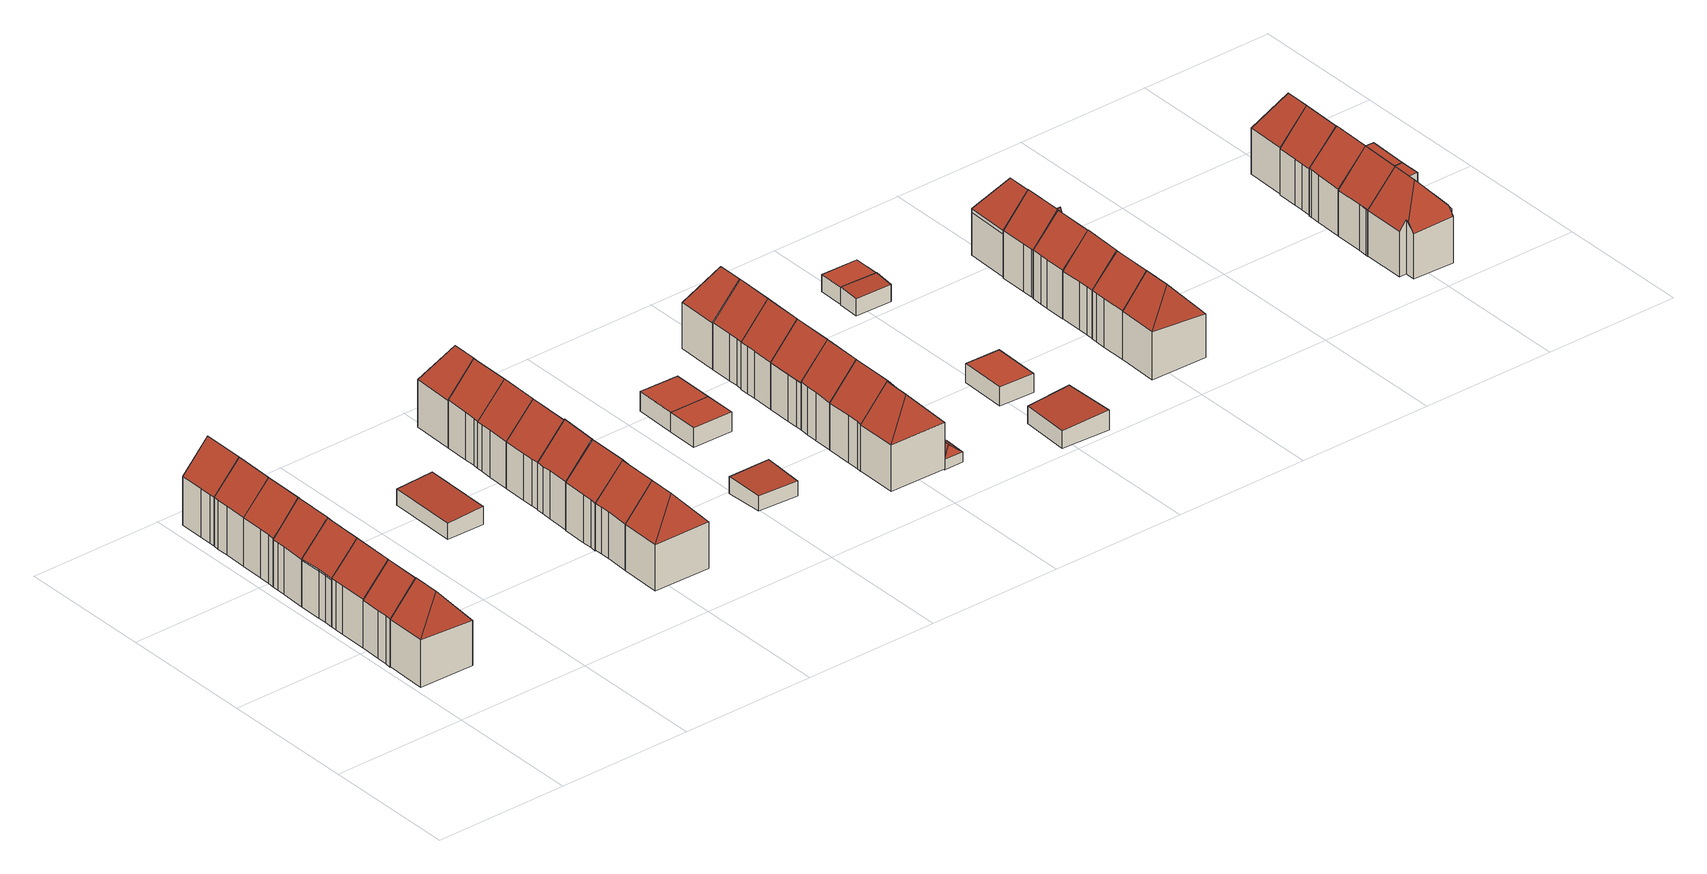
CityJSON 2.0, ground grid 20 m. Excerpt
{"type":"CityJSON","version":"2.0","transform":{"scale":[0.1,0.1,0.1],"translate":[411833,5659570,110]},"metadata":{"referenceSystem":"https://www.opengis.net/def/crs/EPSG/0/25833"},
"CityObjects":{
"building1":{"type":"Building","attributes":{"Dachtyp_tdc":"tdcHipAndGableRoof","Gemeindeschluessel":14612000,"Dachneigung":49.47,"QualitaetDacherkennung":77,"Geometrietyp2DReferenz":"3000","measuredHeight":11.58,"function":"31001_9998","roofType":"5000"},"geometry":[{"type":"Solid","lod":"2","boundaries":[[[[0,1,2,3]],[[1,4,5,2]],[[4,6,7,5]],[[6,0,3,7]],[[4,1,8]],[[0,6,9]],[[1,0,9,8]],[[6,4,8,9]],[[3,2,5,7]]]],"semantics":{"surfaces":[{"type":"WallSurface"},{"type":"RoofSurface"},{"type":"GroundSurface"}],"values":[[0,0,0,0,1,0,1,1,2]]}}]},
"building2":{"type":"Building","attributes":{"Dachtyp_tdc":"tdcGableRoof","Gemeindeschluessel":14612000,"Dachneigung":48.68,"QualitaetDacherkennung":81,"Geometrietyp2DReferenz":"3000","measuredHeight":11.58,"function":"31001_9998","roofType":"3100"},"geometry":[{"type":"Solid","lod":"2","boundaries":[[[[10,6,11,12]],[[6,13,14,11]],[[13,15,16,14]],[[15,17,18,16]],[[17,19,20,18]],[[19,21,22,20]],[[21,23,24,22]],[[23,10,12,24]],[[19,17,15,13,6,10]],[[10,23,21,19]],[[12,11,14,16,18,20,22,24]]]],"semantics":{"surfaces":[{"type":"WallSurface"},{"type":"RoofSurface"},{"type":"GroundSurface"}],"values":[[0,0,0,0,0,0,0,0,1,1,2]]}}]},
"building3":{"type":"Building","attributes":{"Dachtyp_tdc":"tdcFreeFormRoof","Gemeindeschluessel":14612000,"Dachneigung":48.72,"QualitaetDacherkennung":82,"Geometrietyp2DReferenz":"3000","measuredHeight":11.56,"function":"31001_9998","roofType":"5000"},"geometry":[{"type":"Solid","lod":"2","boundaries":[[[[25,26,27,18]],[[26,28,29,27]],[[28,30,31,29]],[[30,32,33,31]],[[32,21,22,33]],[[21,25,18,22]],[[19,34,30,28,26,25]],[[21,32,34,19]],[[32,30,34]],[[25,21,19]],[[18,27,29,31,33,22]]]],"semantics":{"surfaces":[{"type":"WallSurface"},{"type":"RoofSurface"},{"type":"GroundSurface"}],"values":[[0,0,0,0,0,0,1,1,0,0,2]]}}]},
"building4":{"type":"Building","attributes":{"Dachtyp_tdc":"tdcGableRoof","Gemeindeschluessel":14612000,"Dachneigung":48.4,"QualitaetDacherkennung":82,"Geometrietyp2DReferenz":"3000","measuredHeight":11.58,"function":"31001_9998","roofType":"3100"},"geometry":[{"type":"Solid","lod":"2","boundaries":[[[[35,32,33,36]],[[32,37,31,33]],[[37,38,39,31]],[[38,40,41,39]],[[40,42,43,41]],[[42,35,36,43]],[[44,45,46,30,34,47]],[[32,35,47,34]],[[32,34,30,37]],[[37,30,46,38]],[[38,46,45,40]],[[40,45,44,42]],[[42,44,47,35]],[[36,33,31,39,41,43]]]],"semantics":{"surfaces":[{"type":"WallSurface"},{"type":"RoofSurface"},{"type":"GroundSurface"}],"values":[[0,0,0,0,0,0,1,1,0,0,0,0,0,2]]}}]},
"building5":{"type":"Building","attributes":{"Dachtyp_tdc":"tdcFreeFormRoof","Gemeindeschluessel":14612000,"Dachneigung":48.79,"QualitaetDacherkennung":82,"Geometrietyp2DReferenz":"3000","measuredHeight":11.69,"function":"31001_9998","roofType":"5000"},"geometry":[{"type":"Solid","lod":"2","boundaries":[[[[48,49,50,43]],[[49,51,52,50]],[[51,53,54,52]],[[53,55,56,54]],[[55,35,36,56]],[[35,48,43,36]],[[57,58,53,51,49,48]],[[35,55,58,57]],[[55,53,58]],[[48,35,57]],[[43,50,52,54,56,36]]]],"semantics":{"surfaces":[{"type":"WallSurface"},{"type":"RoofSurface"},{"type":"GroundSurface"}],"values":[[0,0,0,0,0,0,1,1,0,0,2]]}}]},
"building6":{"type":"Building","attributes":{"Dachtyp_tdc":"tdcFreeFormRoof","Gemeindeschluessel":14612000,"Dachneigung":48.69,"QualitaetDacherkennung":81,"Geometrietyp2DReferenz":"3000","measuredHeight":11.61,"function":"31001_9998","roofType":"5000"},"geometry":[{"type":"Solid","lod":"2","boundaries":[[[[59,60,61,54]],[[60,62,63,61]],[[62,64,65,63]],[[64,66,67,65]],[[66,55,56,67]],[[55,59,54,56]],[[68,69,64,62,60,59]],[[55,66,69,68]],[[66,64,69]],[[59,55,68]],[[54,61,63,65,67,56]]]],"semantics":{"surfaces":[{"type":"WallSurface"},{"type":"RoofSurface"},{"type":"GroundSurface"}],"values":[[0,0,0,0,0,0,1,1,0,0,2]]}}]},
"building7":{"type":"Building","attributes":{"Dachtyp_tdc":"tdcFreeFormRoof","Gemeindeschluessel":14612000,"Dachneigung":47.93,"QualitaetDacherkennung":81,"Geometrietyp2DReferenz":"3000","measuredHeight":11.59,"function":"31001_9998","roofType":"5000"},"geometry":[{"type":"Solid","lod":"2","boundaries":[[[[70,64,65,67]],[[64,71,72,65]],[[71,73,74,72]],[[73,75,76,74]],[[75,77,78,76]],[[77,70,67,78]],[[70,77,79,69]],[[69,79,75,73,71,64]],[[77,75,79]],[[64,70,69]],[[67,65,72,74,76,78]]]],"semantics":{"surfaces":[{"type":"WallSurface"},{"type":"RoofSurface"},{"type":"GroundSurface"}],"values":[[0,0,0,0,0,0,1,1,0,0,2]]}}]},
"building8":{"type":"Building","attributes":{"Dachtyp_tdc":"tdcFreeFormRoof","Gemeindeschluessel":14612000,"Dachneigung":48.49,"QualitaetDacherkennung":83,"Geometrietyp2DReferenz":"3000","measuredHeight":11.59,"function":"31001_9998","roofType":"5000"},"geometry":[{"type":"Solid","lod":"2","boundaries":[[[[75,80,81,76]],[[80,82,83,81]],[[82,84,85,83]],[[84,86,87,85]],[[86,88,89,87]],[[88,77,78,89]],[[77,75,76,78]],[[79,90,84,82,80,75]],[[77,88,86,90,79]],[[86,84,90]],[[75,77,79]],[[76,81,83,85,87,89,78]]]],"semantics":{"surfaces":[{"type":"WallSurface"},{"type":"RoofSurface"},{"type":"GroundSurface"}],"values":[[0,0,0,0,0,0,0,1,1,0,0,2]]}}]},
"building9":{"type":"Building","attributes":{"Dachtyp_tdc":"tdcGableRoof","Gemeindeschluessel":14612000,"Dachneigung":25.52,"QualitaetDacherkennung":22,"Geometrietyp2DReferenz":"3000","measuredHeight":3.19,"function":"31001_9998","roofType":"3100"},"geometry":[{"type":"Solid","lod":"2","boundaries":[[[[91,92,93,94]],[[92,95,96,93]],[[95,97,98,96]],[[97,91,94,98]],[[95,92,99]],[[91,97,100]],[[92,91,100,99]],[[97,95,99,100]],[[94,93,96,98]]]],"semantics":{"surfaces":[{"type":"WallSurface"},{"type":"RoofSurface"},{"type":"GroundSurface"}],"values":[[0,0,0,0,0,0,1,1,2]]}}]},
"building10":{"type":"Building","attributes":{"Dachtyp_tdc":"tdcFreeFormRoof","Gemeindeschluessel":14612000,"Dachneigung":60.91,"QualitaetDacherkennung":11,"Geometrietyp2DReferenz":"3000","measuredHeight":3.28,"function":"31001_9998","roofType":"5000"},"geometry":[{"type":"Solid","lod":"2","boundaries":[[[[101,102,103,96]],[[102,104,105,103]],[[104,106,98,105]],[[106,101,96,98]],[[107,108,106,104]],[[107,104,102]],[[108,107,102,101]],[[108,101,106]],[[96,103,105,98]]]],"semantics":{"surfaces":[{"type":"WallSurface"},{"type":"RoofSurface"},{"type":"GroundSurface"}],"values":[[0,0,0,0,1,1,1,0,2]]}}]},
"building11":{"type":"Building","attributes":{"Dachtyp_tdc":"tdcPolyFlatRoof","Gemeindeschluessel":14612000,"Dachneigung":0,"QualitaetDacherkennung":0,"Geometrietyp2DReferenz":"3000","BezugspunktDach":"2000","measuredHeight":3,"function":"31001_9998"},"geometry":[{"type":"MultiSurface","lod":"2","boundaries":[[[109,110,111,112]],[[112,111,113,103]],[[111,110,114,113]],[[110,109,105,114]],[[109,112,103,105]],[[103,113,114,105]]],"semantics":{"surfaces":[{"type":"RoofSurface"},{"type":"WallSurface"},{"type":"GroundSurface"}],"values":[0,1,1,1,1,2]}}]},
"building12":{"type":"Building","attributes":{"Dachtyp_tdc":"tdcPolyFlatRoof","Gemeindeschluessel":14612000,"Dachneigung":2.96,"QualitaetDacherkennung":95,"Geometrietyp2DReferenz":"3000","measuredHeight":2.78,"function":"31001_9998","roofType":"2100"},"geometry":[{"type":"Solid","lod":"2","boundaries":[[[[115,116,117,118]],[[116,119,120,117]],[[119,121,122,120]],[[121,115,118,122]],[[121,119,116,115]],[[118,117,120,122]]]],"semantics":{"surfaces":[{"type":"WallSurface"},{"type":"RoofSurface"},{"type":"GroundSurface"}],"values":[[0,0,0,0,1,2]]}}]},
"building13":{"type":"Building","attributes":{"Dachtyp_tdc":"tdcFreeFormRoof","Gemeindeschluessel":14612000,"Dachneigung":47.84,"QualitaetDacherkennung":83,"Geometrietyp2DReferenz":"3000","measuredHeight":11.62,"function":"31001_9998","roofType":"5000"},"geometry":[{"type":"Solid","lod":"2","boundaries":[[[[123,124,125,126]],[[124,127,128,125]],[[127,129,130,128]],[[129,131,132,130]],[[131,123,126,132]],[[131,133,123]],[[129,127,134,133,131]],[[133,134,124,123]],[[127,124,134]],[[126,125,128,130,132]]]],"semantics":{"surfaces":[{"type":"WallSurface"},{"type":"RoofSurface"},{"type":"GroundSurface"}],"values":[[0,0,0,0,0,1,1,1,0,2]]}}]},
"building14":{"type":"Building","attributes":{"Dachtyp_tdc":"tdcFreeFormRoof","Gemeindeschluessel":14612000,"Dachneigung":47.9,"QualitaetDacherkennung":84,"Geometrietyp2DReferenz":"3000","measuredHeight":11.61,"function":"31001_9998","roofType":"5000"},"geometry":[{"type":"Solid","lod":"2","boundaries":[[[[124,135,136,125]],[[135,137,138,136]],[[137,139,140,138]],[[139,141,142,140]],[[141,143,128,142]],[[143,124,125,128]],[[143,141,144,134]],[[134,144,139,137,135,124]],[[124,143,134]],[[141,139,144]],[[125,136,138,140,142,128]]]],"semantics":{"surfaces":[{"type":"WallSurface"},{"type":"RoofSurface"},{"type":"GroundSurface"}],"values":[[0,0,0,0,0,0,1,1,0,0,2]]}}]},
"building15":{"type":"Building","attributes":{"Dachtyp_tdc":"tdcFreeFormRoof","Gemeindeschluessel":14612000,"Dachneigung":47.68,"QualitaetDacherkennung":83,"Geometrietyp2DReferenz":"3000","measuredHeight":11.76,"function":"31001_9998","roofType":"5000"},"geometry":[{"type":"Solid","lod":"2","boundaries":[[[[145,146,147,148]],[[146,149,150,147]],[[149,151,152,150]],[[151,153,154,152]],[[153,155,156,154]],[[155,157,158,156]],[[157,145,148,158]],[[159,160,151,149,146,145]],[[157,155,153,160,159]],[[153,151,160]],[[145,157,159]],[[148,147,150,152,154,156,158]]]],"semantics":{"surfaces":[{"type":"WallSurface"},{"type":"RoofSurface"},{"type":"GroundSurface"}],"values":[[0,0,0,0,0,0,0,1,1,0,0,2]]}}]},
"building16":{"type":"Building","attributes":{"Dachtyp_tdc":"tdcGableRoof","Gemeindeschluessel":14612000,"Dachneigung":47.78,"QualitaetDacherkennung":82,"Geometrietyp2DReferenz":"3000","measuredHeight":11.75,"function":"31001_9998","roofType":"3100"},"geometry":[{"type":"Solid","lod":"2","boundaries":[[[[161,162,163,164]],[[162,165,166,163]],[[165,167,168,166]],[[167,153,169,168]],[[153,170,171,169]],[[170,172,173,171]],[[172,174,175,173]],[[174,161,164,175]],[[170,153,167,165]],[[165,162,161,174,172,170]],[[164,163,166,168,169,171,173,175]]]],"semantics":{"surfaces":[{"type":"WallSurface"},{"type":"RoofSurface"},{"type":"GroundSurface"}],"values":[[0,0,0,0,0,0,0,0,1,1,2]]}}]},
"building17":{"type":"Building","attributes":{"Dachtyp_tdc":"tdcPolyFlatRoof","Gemeindeschluessel":14612000,"Dachneigung":0,"QualitaetDacherkennung":61,"Geometrietyp2DReferenz":"3000","measuredHeight":3,"function":"31001_9998","roofType":"1000"},"geometry":[{"type":"Solid","lod":"2","boundaries":[[[[176,177,178,179]],[[177,180,158,178]],[[180,181,182,158]],[[181,183,184,182]],[[183,176,179,184]],[[183,181,180,177,176]],[[179,178,158,182,184]]]],"semantics":{"surfaces":[{"type":"WallSurface"},{"type":"RoofSurface"},{"type":"GroundSurface"}],"values":[[0,0,0,0,0,1,2]]}}]},
"building18":{"type":"Building","attributes":{"Dachtyp_tdc":"tdcFreeFormRoof","Gemeindeschluessel":14612000,"Dachneigung":48.76,"QualitaetDacherkennung":84,"Geometrietyp2DReferenz":"3000","measuredHeight":11.66,"function":"31001_9998","roofType":"5000"},"geometry":[{"type":"Solid","lod":"2","boundaries":[[[[185,162,186,187]],[[162,188,189,186]],[[188,190,191,189]],[[190,192,193,191]],[[192,194,195,193]],[[194,185,187,195]],[[196,197,192,190,188,162]],[[185,194,197,196]],[[194,192,197]],[[162,185,196]],[[187,186,189,191,193,195]]]],"semantics":{"surfaces":[{"type":"WallSurface"},{"type":"RoofSurface"},{"type":"GroundSurface"}],"values":[[0,0,0,0,0,0,1,1,0,0,2]]}}]},
"building19":{"type":"Building","attributes":{"Dachtyp_tdc":"tdcGableRoof","Gemeindeschluessel":14612000,"Dachneigung":39.22,"QualitaetDacherkennung":37,"Geometrietyp2DReferenz":"3000","measuredHeight":2.44,"function":"31001_9998","roofType":"3100"},"geometry":[{"type":"Solid","lod":"2","boundaries":[[[[198,199,156,158]],[[199,200,201,156]],[[200,202,182,201]],[[202,198,158,182]],[[200,199,203]],[[198,202,204]],[[199,198,204,203]],[[202,200,203,204]],[[158,156,201,182]]]],"semantics":{"surfaces":[{"type":"WallSurface"},{"type":"RoofSurface"},{"type":"GroundSurface"}],"values":[[0,0,0,0,0,0,1,1,2]]}}]},
"building20":{"type":"Building","attributes":{"Dachtyp_tdc":"tdcFreeFormRoof","Gemeindeschluessel":14612000,"Dachneigung":47.85,"QualitaetDacherkennung":82,"Geometrietyp2DReferenz":"3000","measuredHeight":11.65,"function":"31001_9998","roofType":"5000"},"geometry":[{"type":"Solid","lod":"2","boundaries":[[[[205,192,193,195]],[[192,206,207,193]],[[206,208,209,207]],[[208,210,211,209]],[[210,212,213,211]],[[212,214,215,213]],[[214,205,195,215]],[[205,214,212,216,197]],[[197,216,210,208,206,192]],[[212,210,216]],[[192,205,197]],[[195,193,207,209,211,213,215]]]],"semantics":{"surfaces":[{"type":"WallSurface"},{"type":"RoofSurface"},{"type":"GroundSurface"}],"values":[[0,0,0,0,0,0,0,1,1,0,0,2]]}}]},
"building21":{"type":"Building","attributes":{"Dachtyp_tdc":"tdcFreeFormRoof","Gemeindeschluessel":14612000,"Dachneigung":47.59,"QualitaetDacherkennung":84,"Geometrietyp2DReferenz":"3000","measuredHeight":11.63,"function":"31001_9998","roofType":"5000"},"geometry":[{"type":"Solid","lod":"2","boundaries":[[[[217,218,219,220]],[[218,221,222,219]],[[221,223,224,222]],[[223,225,213,224]],[[225,210,211,213]],[[210,217,220,211]],[[225,223,226,216]],[[216,226,221,218,217,210]],[[210,225,216]],[[223,221,226]],[[220,219,222,224,213,211]]]],"semantics":{"surfaces":[{"type":"WallSurface"},{"type":"RoofSurface"},{"type":"GroundSurface"}],"values":[[0,0,0,0,0,0,1,1,0,0,2]]}}]},
"building22":{"type":"Building","attributes":{"Dachtyp_tdc":"tdcPolyFlatRoof","Gemeindeschluessel":14612000,"Dachneigung":0,"QualitaetDacherkennung":77,"Geometrietyp2DReferenz":"3000","measuredHeight":3,"function":"31001_9998","roofType":"1000"},"geometry":[{"type":"Solid","lod":"2","boundaries":[[[[227,228,229,230]],[[228,231,232,229]],[[231,233,234,232]],[[233,227,230,234]],[[233,231,228,227]],[[230,229,232,234]]]],"semantics":{"surfaces":[{"type":"WallSurface"},{"type":"RoofSurface"},{"type":"GroundSurface"}],"values":[[0,0,0,0,1,2]]}}]},
"building23":{"type":"Building","attributes":{"Dachtyp_tdc":"tdcHipAndGableRoof","Gemeindeschluessel":14612000,"Dachneigung":48.49,"QualitaetDacherkennung":77,"Geometrietyp2DReferenz":"3000","measuredHeight":11.59,"function":"31001_9998","roofType":"5000"},"geometry":[{"type":"Solid","lod":"2","boundaries":[[[[235,236,237,222]],[[236,238,239,237]],[[238,240,241,239]],[[240,242,243,241]],[[242,244,224,243]],[[244,245,246,224]],[[245,235,222,246]],[[242,240,238,236,247]],[[236,235,245,247]],[[245,244,242,247]],[[222,237,239,241,243,224,246]]]],"semantics":{"surfaces":[{"type":"WallSurface"},{"type":"RoofSurface"},{"type":"GroundSurface"}],"values":[[0,0,0,0,0,0,0,1,1,1,2]]}}]},
"building24":{"type":"Building","attributes":{"Dachtyp_tdc":"tdcFreeFormRoof","Gemeindeschluessel":14612000,"Dachneigung":35.54,"QualitaetDacherkennung":19,"Geometrietyp2DReferenz":"3000","measuredHeight":2.54,"function":"31001_9998","roofType":"5000"},"geometry":[{"type":"Solid","lod":"2","boundaries":[[[[232,229,248,249]],[[250,251,229,232]],[[251,252,248,229]],[[252,253,249,248]],[[253,250,232,249]],[[254,253,252]],[[255,254,252,251]],[[255,251,250]],[[254,255,250,253]]]],"semantics":{"surfaces":[{"type":"GroundSurface"},{"type":"WallSurface"},{"type":"RoofSurface"}],"values":[[0,1,1,1,1,2,2,2,2]]}}]},
"building25":{"type":"Building","attributes":{"Dachtyp_tdc":"tdcPolyFlatRoof","Gemeindeschluessel":14612000,"Dachneigung":3.02,"QualitaetDacherkennung":97,"Geometrietyp2DReferenz":"3000","measuredHeight":2.49,"function":"31001_9998","roofType":"2100"},"geometry":[{"type":"Solid","lod":"2","boundaries":[[[[256,257,258,259]],[[257,260,261,258]],[[260,262,263,261]],[[262,256,259,263]],[[262,260,257,256]],[[259,258,261,263]]]],"semantics":{"surfaces":[{"type":"WallSurface"},{"type":"RoofSurface"},{"type":"GroundSurface"}],"values":[[0,0,0,0,1,2]]}}]},
"building26":{"type":"Building","attributes":{"Dachtyp_tdc":"tdcPolyFlatRoof","Gemeindeschluessel":14612000,"Dachneigung":0,"QualitaetDacherkennung":95,"Geometrietyp2DReferenz":"3000","measuredHeight":2.93,"function":"31001_9998","roofType":"1000"},"geometry":[{"type":"Solid","lod":"2","boundaries":[[[[264,265,266,267]],[[265,268,269,266]],[[268,270,271,269]],[[270,264,267,271]],[[270,268,265,264]],[[267,266,269,271]]]],"semantics":{"surfaces":[{"type":"WallSurface"},{"type":"RoofSurface"},{"type":"GroundSurface"}],"values":[[0,0,0,0,1,2]]}}]},
"building27":{"type":"Building","attributes":{"Dachtyp_tdc":"tdcPolyFlatRoof","Gemeindeschluessel":14612000,"Dachneigung":0,"QualitaetDacherkennung":95,"Geometrietyp2DReferenz":"3000","measuredHeight":2.89,"function":"31001_9998","roofType":"1000"},"geometry":[{"type":"Solid","lod":"2","boundaries":[[[[264,270,271,267]],[[270,272,273,271]],[[272,274,275,273]],[[274,264,267,275]],[[274,272,270,264]],[[267,271,273,275]]]],"semantics":{"surfaces":[{"type":"WallSurface"},{"type":"RoofSurface"},{"type":"GroundSurface"}],"values":[[0,0,0,0,1,2]]}}]},
"building28":{"type":"Building","attributes":{"Dachtyp_tdc":"tdcFreeFormRoof","Gemeindeschluessel":14612000,"Dachneigung":47.08,"QualitaetDacherkennung":82,"Geometrietyp2DReferenz":"3000","measuredHeight":11.62,"function":"31001_9998","roofType":"5000"},"geometry":[{"type":"Solid","lod":"2","boundaries":[[[[276,277,278,279]],[[277,280,281]],[[277,276,282,283,280]],[[280,283,284,281]],[[282,284,283]],[[278,285,286,287,279]],[[277,281,285,278]],[[281,284,286,285]],[[284,282,287,286]],[[282,276,279,287]]]],"semantics":{"surfaces":[{"type":"WallSurface"},{"type":"RoofSurface"},{"type":"GroundSurface"}],"values":[[0,1,1,1,0,2,0,0,0,0]]}}]},
"building29":{"type":"Building","attributes":{"Dachtyp_tdc":"tdcFreeFormRoof","Gemeindeschluessel":14612000,"Dachneigung":48.55,"QualitaetDacherkennung":84,"Geometrietyp2DReferenz":"3000","measuredHeight":11.74,"function":"31001_9998","roofType":"5000"},"geometry":[{"type":"Solid","lod":"2","boundaries":[[[[288,289,290,291]],[[289,292,293,290]],[[292,294,295,293]],[[294,296,297,295]],[[296,284,298,297]],[[284,288,291,298]],[[296,294,299,300]],[[300,299,292,289,288,284]],[[294,292,299]],[[284,296,300]],[[291,290,293,295,297,298]]]],"semantics":{"surfaces":[{"type":"WallSurface"},{"type":"RoofSurface"},{"type":"GroundSurface"}],"values":[[0,0,0,0,0,0,1,1,0,0,2]]}}]},
"building30":{"type":"Building","attributes":{"Dachtyp_tdc":"tdcFreeFormRoof","Gemeindeschluessel":14612000,"Dachneigung":48.99,"QualitaetDacherkennung":82,"Geometrietyp2DReferenz":"3000","measuredHeight":11.74,"function":"31001_9998","roofType":"5000"},"geometry":[{"type":"Solid","lod":"2","boundaries":[[[[301,302,303,304]],[[302,305,306,303]],[[305,307,308,306]],[[307,309,295,308]],[[309,310,293,295]],[[310,301,304,293]],[[309,307,311,299]],[[299,311,305,302,301,310]],[[307,305,311]],[[310,309,299]],[[304,303,306,308,295,293]]]],"semantics":{"surfaces":[{"type":"WallSurface"},{"type":"RoofSurface"},{"type":"GroundSurface"}],"values":[[0,0,0,0,0,0,1,1,0,0,2]]}}]},
"building31":{"type":"Building","attributes":{"Dachtyp_tdc":"tdcFreeFormRoof","Gemeindeschluessel":14612000,"Dachneigung":37.14,"QualitaetDacherkennung":25,"Geometrietyp2DReferenz":"3000","measuredHeight":2.57,"function":"31001_9998","roofType":"5000"},"geometry":[{"type":"Solid","lod":"2","boundaries":[[[[312,313,314,315]],[[313,316,317,314]],[[316,318,319,317]],[[318,320,321,319]],[[320,312,315,321]],[[322,323,320,318]],[[322,318,316]],[[324,323,322,316,313]],[[324,313,312]],[[323,324,312,320]],[[315,314,317,319,321]]]],"semantics":{"surfaces":[{"type":"WallSurface"},{"type":"RoofSurface"},{"type":"GroundSurface"}],"values":[[0,0,0,0,0,1,1,1,1,1,2]]}}]},
"building32":{"type":"Building","attributes":{"Dachtyp_tdc":"tdcFreeFormRoof","Gemeindeschluessel":14612000,"Dachneigung":48.8,"QualitaetDacherkennung":83,"Geometrietyp2DReferenz":"3000","measuredHeight":11.77,"function":"31001_9998","roofType":"5000"},"geometry":[{"type":"Solid","lod":"2","boundaries":[[[[325,326,327,306]],[[326,328,329,327]],[[328,330,331,329]],[[330,332,333,331]],[[332,307,308,333]],[[307,325,306,308]],[[332,334,311,307]],[[334,335,336,337,338,311]],[[307,311,338,325]],[[325,338,337,326]],[[326,337,336,328]],[[328,336,335,330]],[[330,335,334,332]],[[306,327,329,331,333,308]]]],"semantics":{"surfaces":[{"type":"WallSurface"},{"type":"RoofSurface"},{"type":"GroundSurface"}],"values":[[0,0,0,0,0,0,1,1,0,0,0,0,0,2]]}}]},
"building33":{"type":"Building","attributes":{"Dachtyp_tdc":"tdcFreeFormRoof","Gemeindeschluessel":14612000,"Dachneigung":48.8,"QualitaetDacherkennung":84,"Geometrietyp2DReferenz":"3000","measuredHeight":11.77,"function":"31001_9998","roofType":"5000"},"geometry":[{"type":"Solid","lod":"2","boundaries":[[[[339,340,341,342]],[[340,343,344,341]],[[343,345,346,344]],[[345,332,333,346]],[[332,335,331,333]],[[334,347,343,340,339,335]],[[332,345,347,334]],[[345,343,347]],[[335,332,334]],[[331,342,341,344,346,333]],[[335,339,342,331]]]],"semantics":{"surfaces":[{"type":"WallSurface"},{"type":"RoofSurface"},{"type":"GroundSurface"}],"values":[[0,0,0,0,0,1,1,0,0,2,0]]}}]},
"building34":{"type":"Building","attributes":{"Dachtyp_tdc":"tdcGableRoof","Gemeindeschluessel":14612000,"Dachneigung":48.34,"QualitaetDacherkennung":82,"Geometrietyp2DReferenz":"3000","measuredHeight":11.71,"function":"31001_9998","roofType":"3100"},"geometry":[{"type":"Solid","lod":"2","boundaries":[[[[345,347,348,349]],[[347,343,350,348]],[[343,351,352,350]],[[351,353,354,352]],[[353,355,356,354]],[[355,357,358,356]],[[357,359,360,358]],[[359,361,362,360]],[[361,345,349,362]],[[357,355,353,351,343,347]],[[347,345,361,359,357]],[[349,348,350,352,354,356,358,360,362]]]],"semantics":{"surfaces":[{"type":"WallSurface"},{"type":"RoofSurface"},{"type":"GroundSurface"}],"values":[[0,0,0,0,0,0,0,0,0,1,1,2]]}}]},
"building35":{"type":"Building","attributes":{"Dachtyp_tdc":"tdcHipAndGableRoof","Gemeindeschluessel":14612000,"Dachneigung":48.66,"QualitaetDacherkennung":78,"Geometrietyp2DReferenz":"3000","measuredHeight":11.61,"function":"31001_9998","roofType":"5000"},"geometry":[{"type":"Solid","lod":"2","boundaries":[[[[363,364,365,356]],[[364,366,367,365]],[[366,368,369,367]],[[368,370,371,369]],[[370,372,373,371]],[[372,374,375,373]],[[374,376,360,375]],[[376,357,358,360]],[[357,363,356,358]],[[374,372,370,368,366,364,377]],[[364,363,357,377]],[[357,376,374,377]],[[356,365,367,369,371,373,375,360,358]]]],"semantics":{"surfaces":[{"type":"WallSurface"},{"type":"RoofSurface"},{"type":"GroundSurface"}],"values":[[0,0,0,0,0,0,0,0,0,1,1,1,2]]}}]},
"building36":{"type":"Building","attributes":{"Dachtyp_tdc":"tdcPolyFlatRoof","Gemeindeschluessel":14612000,"Dachneigung":0,"QualitaetDacherkennung":67,"Geometrietyp2DReferenz":"3000","measuredHeight":3,"function":"31001_9998","roofType":"1000"},"geometry":[{"type":"Solid","lod":"2","boundaries":[[[[378,379,346,380]],[[379,381,382,346]],[[381,383,384,382]],[[383,378,380,384]],[[383,381,379,378]],[[380,346,382,384]]]],"semantics":{"surfaces":[{"type":"WallSurface"},{"type":"RoofSurface"},{"type":"GroundSurface"}],"values":[[0,0,0,0,1,2]]}}]},
"building37":{"type":"Building","attributes":{"Dachtyp_tdc":"tdcPolyFlatRoof","Gemeindeschluessel":14612000,"Dachneigung":2.58,"QualitaetDacherkennung":90,"Geometrietyp2DReferenz":"3000","measuredHeight":2.98,"function":"31001_9998","roofType":"2100"},"geometry":[{"type":"Solid","lod":"2","boundaries":[[[[385,386,387,388]],[[386,389,390,387]],[[389,391,392,390]],[[391,385,388,392]],[[391,389,386,385]],[[388,387,390,392]]]],"semantics":{"surfaces":[{"type":"WallSurface"},{"type":"RoofSurface"},{"type":"GroundSurface"}],"values":[[0,0,0,0,1,2]]}}]},
"building38":{"type":"Building","attributes":{"Dachtyp_tdc":"tdcPolyFlatRoof","Gemeindeschluessel":14612000,"Dachneigung":0,"QualitaetDacherkennung":92,"Geometrietyp2DReferenz":"3000","measuredHeight":2.87,"function":"31001_9998","roofType":"1000"},"geometry":[{"type":"Solid","lod":"2","boundaries":[[[[393,394,395,396]],[[394,397,398,395]],[[397,399,400,398]],[[399,393,396,400]],[[399,397,394,393]],[[396,395,398,400]]]],"semantics":{"surfaces":[{"type":"WallSurface"},{"type":"RoofSurface"},{"type":"GroundSurface"}],"values":[[0,0,0,0,1,2]]}}]},
"building39":{"type":"Building","attributes":{"Dachtyp_tdc":"tdcPolyFlatRoof","Gemeindeschluessel":14612000,"Dachneigung":3.14,"QualitaetDacherkennung":92,"Geometrietyp2DReferenz":"3000","measuredHeight":2.66,"function":"31001_9998","roofType":"2100"},"geometry":[{"type":"Solid","lod":"2","boundaries":[[[[401,402,403,404]],[[402,405,406,403]],[[405,407,408,406]],[[407,401,404,408]],[[407,405,402,401]],[[404,403,406,408]]]],"semantics":{"surfaces":[{"type":"WallSurface"},{"type":"RoofSurface"},{"type":"GroundSurface"}],"values":[[0,0,0,0,1,2]]}}]},
"building40":{"type":"Building","attributes":{"Dachtyp_tdc":"tdcPolyFlatRoof","Gemeindeschluessel":14612000,"Dachneigung":0,"QualitaetDacherkennung":91,"Geometrietyp2DReferenz":"3000","measuredHeight":2.52,"function":"31001_9998","roofType":"1000"},"geometry":[{"type":"Solid","lod":"2","boundaries":[[[[409,410,411,412]],[[413,414,415,416]],[[412,411,414,413]],[[411,410,415,414]],[[410,409,416,415]],[[409,412,413,416]]]],"semantics":{"surfaces":[{"type":"RoofSurface"},{"type":"GroundSurface"},{"type":"WallSurface"}],"values":[[0,1,2,2,2,2]]}}]},
"building41":{"type":"Building","attributes":{"Dachtyp_tdc":"tdcHipAndGableRoof","Gemeindeschluessel":14612000,"Dachneigung":48.23,"QualitaetDacherkennung":74,"Geometrietyp2DReferenz":"3000","measuredHeight":11.63,"function":"31001_9998","roofType":"5000"},"geometry":[{"type":"Solid","lod":"2","boundaries":[[[[417,418,419,420]],[[418,421,422,419]],[[421,423,424,422]],[[418,417,425]],[[423,421,426]],[[417,423,426,425]],[[421,418,425,426]],[[424,420,419,422]],[[423,417,420,424]]]],"semantics":{"surfaces":[{"type":"WallSurface"},{"type":"RoofSurface"},{"type":"GroundSurface"}],"values":[[0,0,0,1,0,1,1,2,0]]}}]},
"building42":{"type":"Building","attributes":{"Dachtyp_tdc":"tdcFreeFormRoof","Gemeindeschluessel":14612000,"Dachneigung":48.41,"QualitaetDacherkennung":80,"Geometrietyp2DReferenz":"3000","measuredHeight":11.55,"function":"31001_9998","roofType":"5000"},"geometry":[{"type":"Solid","lod":"2","boundaries":[[[[427,428,429,422]],[[428,430,431,429]],[[430,432,433,431]],[[432,434,435,433]],[[434,423,424,435]],[[423,427,422,424]],[[423,434,436,437]],[[437,436,432,430,428,427]],[[434,432,436]],[[427,423,437]],[[422,429,431,433,435,424]]]],"semantics":{"surfaces":[{"type":"WallSurface"},{"type":"RoofSurface"},{"type":"GroundSurface"}],"values":[[0,0,0,0,0,0,1,1,0,0,2]]}}]},
"building43":{"type":"Building","attributes":{"Dachtyp_tdc":"tdcFreeFormRoof","Gemeindeschluessel":14612000,"Dachneigung":48.41,"QualitaetDacherkennung":78,"Geometrietyp2DReferenz":"3000","measuredHeight":11.55,"function":"31001_9998","roofType":"5000"},"geometry":[{"type":"Solid","lod":"2","boundaries":[[[[434,432,438,439]],[[432,440,441,438]],[[440,442,443,441]],[[442,444,445,443]],[[444,446,447,445]],[[446,434,439,447]],[[434,446,448,449]],[[449,448,444,442,440,432]],[[432,434,449]],[[446,444,448]],[[439,438,441,443,445,447]]]],"semantics":{"surfaces":[{"type":"WallSurface"},{"type":"RoofSurface"},{"type":"GroundSurface"}],"values":[[0,0,0,0,0,0,1,1,0,0,2]]}}]},
"building44":{"type":"Building","attributes":{"Gemeindeschluessel":14612000,"Geometrietyp2DReferenz":"3000","function":"31001_9998","roofType":"9999"},"children":["building44-1","building44-2"]},
"building44-1":{"type":"BuildingPart","attributes":{"Dachtyp_tdc":"tdcFreeFormRoof","Dachneigung":51.68,"QualitaetDacherkennung":38,"Geometrietyp2DReferenz":"3000","measuredHeight":2.39,"roofType":"5000"},"parents":["building44"],"geometry":[{"type":"MultiSurface","lod":"2","boundaries":[[[450,451,452,453]],[[451,454,455,452]],[[454,456,457,455]],[[458,456,454]],[[459,458,454,451]],[[459,451,450]],[[458,459,450,456]],[[453,452,455,457]]],"semantics":{"surfaces":[{"type":"WallSurface"},{"type":"RoofSurface"},{"type":"GroundSurface"}],"values":[0,0,0,1,1,1,1,2]}}]},
"building44-2":{"type":"BuildingPart","attributes":{"Dachtyp_tdc":"tdcGableRoof","Dachneigung":47.62,"QualitaetDacherkennung":81,"Geometrietyp2DReferenz":"3000","measuredHeight":11.61,"roofType":"3100"},"parents":["building44"],"geometry":[{"type":"MultiSurface","lod":"2","boundaries":[[[460,461,462,463]],[[461,464,465,462]],[[464,466,467,465]],[[466,468,453,467]],[[468,450,453]],[[446,469,470,457,456]],[[469,471,472,470]],[[471,473,474,472]],[[473,460,463,474]],[[469,446,468,466,464]],[[464,461,460,473,471,469]],[[463,462,465,467,453,457,470,472,474]]],"semantics":{"surfaces":[{"type":"WallSurface"},{"type":"RoofSurface"},{"type":"GroundSurface"}],"values":[0,0,0,0,0,0,0,0,0,1,1,2]}}]},
"building45":{"type":"Building","attributes":{"Dachtyp_tdc":"tdcPolyFlatRoof","Gemeindeschluessel":14612000,"Dachneigung":8.18,"QualitaetDacherkennung":34,"Geometrietyp2DReferenz":"3000","measuredHeight":3.91,"function":"31001_9998","roofType":"2100"},"geometry":[{"type":"Solid","lod":"2","boundaries":[[[[475,476,477,435]],[[476,478,479,477]],[[478,480,424,479]],[[480,475,435,424]],[[480,478,476,475]],[[435,477,479,424]]]],"semantics":{"surfaces":[{"type":"WallSurface"},{"type":"RoofSurface"},{"type":"GroundSurface"}],"values":[[0,0,0,0,1,2]]}}]},
"building46":{"type":"Building","attributes":{"Gemeindeschluessel":14612000,"Geometrietyp2DReferenz":"3000","function":"31001_9998","roofType":"9999"},"children":["building46-1","building46-2"]},
"building46-1":{"type":"BuildingPart","attributes":{"Dachtyp_tdc":"tdcGableRoof","Dachneigung":20.94,"QualitaetDacherkennung":14,"Geometrietyp2DReferenz":"3000","measuredHeight":3.25,"roofType":"3100"},"parents":["building46"],"geometry":[{"type":"MultiSurface","lod":"2","boundaries":[[[481,482,483,484]],[[482,485,486,483]],[[485,487,488,486]],[[485,482,489]],[[482,481,490,489]],[[487,485,489,490]],[[484,483,486,488]]],"semantics":{"surfaces":[{"type":"WallSurface"},{"type":"RoofSurface"},{"type":"GroundSurface"}],"values":[0,0,0,0,1,1,2]}}]},
"building46-2":{"type":"BuildingPart","attributes":{"Dachtyp_tdc":"tdcGableRoof","Dachneigung":48.3,"QualitaetDacherkennung":81,"Geometrietyp2DReferenz":"3000","measuredHeight":11.54,"roofType":"3100"},"parents":["building46"],"geometry":[{"type":"MultiSurface","lod":"2","boundaries":[[[491,492,493,494]],[[492,495,496,493]],[[495,497,481,484,496]],[[498,488,487]],[[498,499,500,488]],[[499,501,502,500]],[[501,503,504,502]],[[503,505,506,504]],[[505,491,494,506]],[[501,499,498,497,495]],[[495,492,491,505,503,501]],[[494,493,496,484,488,500,502,504,506]]],"semantics":{"surfaces":[{"type":"WallSurface"},{"type":"RoofSurface"},{"type":"GroundSurface"}],"values":[0,0,0,0,0,0,0,0,0,1,1,2]}}]},
"building47":{"type":"Building","attributes":{"Dachtyp_tdc":"tdcPolyFlatRoof","Gemeindeschluessel":14612000,"Dachneigung":0,"QualitaetDacherkennung":64,"Geometrietyp2DReferenz":"3000","measuredHeight":3,"function":"31001_9998","roofType":"1000"},"geometry":[{"type":"Solid","lod":"2","boundaries":[[[[507,508,457,435]],[[508,509,455,457]],[[509,510,511,455]],[[510,512,477,511]],[[512,507,435,477]],[[512,510,509,508,507]],[[435,457,455,511,477]]]],"semantics":{"surfaces":[{"type":"WallSurface"},{"type":"RoofSurface"},{"type":"GroundSurface"}],"values":[[0,0,0,0,0,1,2]]}}]},
"building48":{"type":"Building","attributes":{"Gemeindeschluessel":14612000,"Geometrietyp2DReferenz":"3000","function":"31001_9998","roofType":"9999"},"children":["building48-1","building48-2"]},
"building48-1":{"type":"BuildingPart","attributes":{"Dachtyp_tdc":"tdcGableRoof","Dachneigung":61.64,"QualitaetDacherkennung":10,"Geometrietyp2DReferenz":"3000","measuredHeight":5.75,"roofType":"3100"},"parents":["building48"],"geometry":[{"type":"MultiSurface","lod":"2","boundaries":[[[513,514,515,516]],[[514,517,518,515]],[[517,519,520,518]],[[517,514,521]],[[514,513,522,521]],[[519,517,521,522]],[[516,515,518,520]]],"semantics":{"surfaces":[{"type":"WallSurface"},{"type":"RoofSurface"},{"type":"GroundSurface"}],"values":[0,0,0,0,1,1,2]}}]},
"building48-2":{"type":"BuildingPart","attributes":{"Dachtyp_tdc":"tdcHipAndGableRoof","Dachneigung":48.33,"QualitaetDacherkennung":57,"Geometrietyp2DReferenz":"3000","measuredHeight":11.43,"roofType":"5000"},"parents":["building48"],"geometry":[{"type":"MultiSurface","lod":"2","boundaries":[[[523,524,525,526]],[[524,527,516,525]],[[527,513,516]],[[497,528,529,520,519]],[[528,523,526,529]],[[524,530,531]],[[492,532,531,530]],[[527,524,531,532,497]],[[497,532,492,528]],[[528,492,530,523]],[[523,530,524]],[[526,525,516,520,529]]],"semantics":{"surfaces":[{"type":"WallSurface"},{"type":"RoofSurface"},{"type":"GroundSurface"}],"values":[0,0,0,0,0,1,1,1,0,0,0,2]}}]},
"building49":{"type":"Building","attributes":{"Dachtyp_tdc":"tdcFreeFormRoof","Gemeindeschluessel":14612000,"Dachneigung":48.52,"QualitaetDacherkennung":60,"Geometrietyp2DReferenz":"3000","measuredHeight":11.66,"function":"31001_9998","roofType":"5000"},"geometry":[{"type":"Solid","lod":"2","boundaries":[[[[533,534,535,536]],[[534,537,538,535]],[[537,539,540,538]],[[539,541,542,540]],[[541,543,544,542]],[[543,545,546,544]],[[545,547,548,546]],[[547,533,536,548]],[[545,549,550,551,547]],[[543,541,539,552,550,549]],[[533,551,550,552,537,534]],[[539,537,552]],[[545,543,549]],[[533,547,551]],[[536,535,538,540,542,544,546,548]]]],"semantics":{"surfaces":[{"type":"WallSurface"},{"type":"RoofSurface"},{"type":"GroundSurface"}],"values":[[0,0,0,0,0,0,0,0,1,1,1,0,0,0,2]]}}]},
"building50":{"type":"Building","attributes":{"Dachtyp_tdc":"tdcFreeFormRoof","Gemeindeschluessel":14612000,"Dachneigung":48.2,"QualitaetDacherkennung":83,"Geometrietyp2DReferenz":"3000","measuredHeight":11.69,"function":"31001_9998","roofType":"5000"},"geometry":[{"type":"Solid","lod":"2","boundaries":[[[[553,554,555,556]],[[554,557,558,555]],[[557,559,560,558]],[[559,561,562,560]],[[561,563,564,562]],[[563,537,565,564]],[[537,553,556,565]],[[566,567,568,569,552]],[[552,569,557,554,570,537]],[[563,566,552,537]],[[537,570,553]],[[553,570,554]],[[559,568,567,561]],[[557,569,568,559]],[[561,567,566,563]],[[556,555,558,560,562,564,565]]]],"semantics":{"surfaces":[{"type":"WallSurface"},{"type":"RoofSurface"},{"type":"GroundSurface"}],"values":[[0,0,0,0,0,0,0,1,1,0,0,0,0,0,0,2]]}}]},
"building51":{"type":"Building","attributes":{"Dachtyp_tdc":"tdcFreeFormRoof","Gemeindeschluessel":14612000,"Dachneigung":47.62,"QualitaetDacherkennung":79,"Geometrietyp2DReferenz":"3000","measuredHeight":11.62,"function":"31001_9998","roofType":"5000"},"geometry":[{"type":"Solid","lod":"2","boundaries":[[[[571,572,573,574]],[[572,568,560,573]],[[568,575,558,560]],[[575,576,577,558]],[[576,578,579,577]],[[578,571,574,579]],[[568,572,580,569]],[[569,580,571,578,576,575]],[[572,571,580]],[[575,568,569]],[[574,573,560,558,577,579]]]],"semantics":{"surfaces":[{"type":"WallSurface"},{"type":"RoofSurface"},{"type":"GroundSurface"}],"values":[[0,0,0,0,0,0,1,1,0,0,2]]}}]},
"building52":{"type":"Building","attributes":{"Dachtyp_tdc":"tdcFreeFormRoof","Gemeindeschluessel":14612000,"Dachneigung":48.38,"QualitaetDacherkennung":79,"Geometrietyp2DReferenz":"3000","measuredHeight":11.53,"function":"31001_9998","roofType":"5000"},"geometry":[{"type":"Solid","lod":"2","boundaries":[[[[581,582,583,584]],[[582,585,586,583]],[[585,587,588,586]],[[587,585,589,590]],[[590,589,582,581,591,592]],[[592,587,590]],[[585,582,589]],[[588,593,594,584,583,586]],[[587,592,593,588]],[[592,591,594,593]],[[591,581,584,594]]]],"semantics":{"surfaces":[{"type":"WallSurface"},{"type":"RoofSurface"},{"type":"GroundSurface"}],"values":[[0,0,0,1,1,0,0,2,0,0,0]]}}]},
"building53":{"type":"Building","attributes":{"Dachtyp_tdc":"tdcPolyFlatRoof","Gemeindeschluessel":14612000,"Dachneigung":0,"QualitaetDacherkennung":41,"Geometrietyp2DReferenz":"3000","measuredHeight":7.08,"function":"31001_9998","roofType":"1000"},"geometry":[{"type":"Solid","lod":"2","boundaries":[[[[595,596,597,598]],[[596,599,600,597]],[[599,601,602,600]],[[601,595,598,602]],[[601,599,596,595]],[[598,597,600,602]]]],"semantics":{"surfaces":[{"type":"WallSurface"},{"type":"RoofSurface"},{"type":"GroundSurface"}],"values":[[0,0,0,0,1,2]]}}]},
"building54":{"type":"Building","attributes":{"Dachtyp_tdc":"tdcHipAndGableRoof","Gemeindeschluessel":14612000,"Dachneigung":48.15,"QualitaetDacherkennung":83,"Geometrietyp2DReferenz":"3000","measuredHeight":11.46,"function":"31001_9998","roofType":"5000"},"geometry":[{"type":"Solid","lod":"2","boundaries":[[[[603,604,605,606]],[[604,607,608,605]],[[607,585,609,608]],[[585,603,606,609]],[[607,604,610]],[[603,585,589]],[[604,603,589,610]],[[585,607,610,589]],[[606,605,608,609]]]],"semantics":{"surfaces":[{"type":"WallSurface"},{"type":"RoofSurface"},{"type":"GroundSurface"}],"values":[[0,0,0,0,1,0,1,1,2]]}}]},
"building55":{"type":"Building","attributes":{"Dachtyp_tdc":"tdcPolyFlatRoof","Gemeindeschluessel":14612000,"Dachneigung":0,"QualitaetDacherkennung":29,"Geometrietyp2DReferenz":"3000","measuredHeight":7.03,"function":"31001_9998","roofType":"1000"},"geometry":[{"type":"Solid","lod":"2","boundaries":[[[[596,587,573,560]],[[587,611,612,573]],[[611,599,613,612]],[[599,596,560,613]],[[599,611,587,596]],[[560,573,612,613]]]],"semantics":{"surfaces":[{"type":"WallSurface"},{"type":"RoofSurface"},{"type":"GroundSurface"}],"values":[[0,0,0,0,1,2]]}}]}
},
"vertices":[
[90,148,76],[89,86,76],[89,86,9],[90,148,9],[7,88,79],[7,88,9],[8,150,79],[8,150,9],[48,108,125],[49,149,125],
[49,149,124],[8,150,8],[49,149,8],[9,159,79],[9,159,8],[9,175,79],[9,175,8],[10,206,79],[10,206,8],[50,205,124],[50,205,8],[92,204,77],[92,204,8],[90,148,77],[90,148,8],
[10,206,80],[11,247,80],[11,247,8],[11,260,80],[11,260,8],[11,269,80],[11,269,8],[93,267,77],[93,267,8],[52,268,124],
[95,327,77],[95,327,8],[11,269,77],[12,282,77],[12,282,8],[12,295,77],[12,295,8],[12,329,77],[12,329,8],[12,329,79],[12,295,80],[12,282,80],[53,328,124],
[12,329,78],[14,366,78],[14,366,8],[14,378,78],[14,378,8],[14,388,78],[14,388,8],[97,387,76],[97,387,8],[53,328,125],[54,387,125],
[14,388,79],[15,398,80],[15,398,8],[15,414,80],[15,414,8],[16,449,80],[16,449,8],[98,446,76],[98,446,8],[55,387,124],[56,448,124],
[98,446,78],[17,482,80],[17,482,8],[17,500,80],[17,500,8],[18,509,80],[18,509,8],[100,507,78],[100,507,8],[58,508,124],
[18,517,80],[18,517,8],[18,535,80],[18,535,8],[19,572,80],[19,572,8],[101,573,77],[101,573,8],[101,551,77],[101,551,8],[59,572,124],
[118,386,20],[97,387,20],[97,387,7],[118,386,7],[98,446,17],[98,446,7],[119,446,17],[119,446,7],[98,426,39],[119,426,39],
[98,446,21],[100,507,21],[100,507,7],[121,506,21],[121,506,7],[119,446,21],[110,496,40],[109,446,40],
[121,506,37],[122,551,37],[101,551,37],[100,507,37],[101,551,7],[122,551,7],
[255,438,32],[312,437,35],[312,437,8],[255,438,8],[310,334,35],[310,334,8],[253,335,32],[253,335,8],
[378,77,76],[379,138,76],[379,138,8],[378,77,8],[464,138,77],[464,138,8],[464,136,77],[464,136,8],[463,75,77],[463,75,8],[422,99,124],[423,138,124],
[381,173,77],[381,173,8],[381,187,77],[381,187,8],[381,199,77],[381,199,8],[466,197,77],[466,197,8],[464,138,78],[424,198,124],
[381,199,76],[382,209,77],[382,209,6],[381,199,6],[382,223,77],[382,223,6],[383,260,77],[383,260,6],[467,258,77],[467,258,6],[467,239,77],[467,239,6],[466,197,78],[466,197,6],[425,198,124],[426,259,124],
[385,308,77],[385,318,78],[385,318,7],[385,308,7],[428,317,125],[428,317,7],[470,316,77],[470,316,7],[467,258,7],[425,259,125],[425,259,7],[383,260,78],[383,260,7],[384,292,78],[384,292,7],
[464,136,36],[464,138,36],[464,138,6],[464,136,6],[466,197,36],[493,197,36],[493,197,6],[491,135,36],[491,135,6],
[470,316,76],[385,318,8],[470,316,8],[385,329,77],[385,329,8],[385,345,77],[385,345,8],[386,381,77],[386,381,8],[471,378,76],[471,378,8],[427,317,124],[429,380,124],
[466,197,17],[467,239,17],[494,238,18],[494,238,6],[493,197,18],[479,239,31],[477,197,31],
[471,378,77],[387,414,77],[387,414,8],[388,431,77],[388,431,8],[388,440,77],[388,440,8],[473,439,77],[473,439,8],[473,434,77],[473,434,8],[431,439,124],
[389,449,77],[389,465,78],[389,465,8],[389,449,8],[390,500,79],[390,500,8],[475,499,77],[475,499,8],[473,439,78],[431,500,124],
[470,316,36],[471,378,36],[471,378,6],[470,316,6],[498,377,36],[498,377,6],[497,316,36],[497,316,6],
[390,500,78],[392,563,78],[392,563,8],[424,562,77],[424,562,8],[444,561,76],[444,561,8],[476,560,76],[476,560,8],[475,499,76],[432,500,124],[432,500,8],[433,539,124],
[473,434,6],[500,433,6],[498,377,22],[471,378,22],[473,434,22],[500,433,22],[486,420,31],[485,391,31],
[660,197,31],[659,138,28],[659,138,6],[660,197,6],[599,142,28],[599,142,6],[596,197,31],[596,197,6],
[690,353,36],[690,306,36],[690,306,7],[690,353,7],[629,307,36],[629,307,7],[630,354,36],[630,354,7],
[632,416,36],[632,416,7],[691,414,36],[691,414,7],
[839,112,78],[838,66,78],[838,66,9],[839,112,9],[795,90,125],[753,68,78],[840,129,78],[796,129,125],[754,130,77],[753,68,9],[754,130,9],[840,129,9],
[755,138,78],[755,155,78],[755,155,8],[755,138,8],[756,193,77],[756,193,8],[841,190,76],[841,190,8],[840,129,76],[840,129,8],[754,130,8],[798,192,126],[797,129,126],
[757,222,79],[757,238,79],[757,238,8],[757,222,8],[758,252,79],[758,252,8],[842,250,77],[842,250,8],[841,190,77],[756,193,78],[800,251,126],
[867,66,23],[838,66,23],[838,66,8],[867,66,8],[839,112,23],[839,112,8],[858,112,23],[858,112,8],[868,99,23],[868,99,8],[852,99,33],[854,94,34],[853,78,34],
[758,252,77],[758,261,77],[758,261,8],[758,278,77],[758,278,8],[759,313,77],[759,313,8],[844,311,77],[844,311,8],[801,312,126],[759,313,78],[758,278,78],[758,261,78],[758,252,78],
[760,347,78],[760,360,78],[760,360,8],[760,347,8],[760,373,78],[760,373,8],[845,371,77],[845,371,8],[803,372,126],
[803,372,9],[845,371,9],[760,373,9],[761,382,78],[761,382,9],[761,397,78],[761,397,9],[762,431,78],[762,431,9],[805,430,126],[805,430,9],[847,429,77],[847,429,9],[846,411,77],[846,411,9],
[762,431,77],[763,493,77],[763,493,9],[796,492,77],[796,492,9],[797,513,34],[797,513,9],[816,513,34],[816,513,9],[816,491,77],[816,491,9],[848,490,78],[848,490,9],[847,429,78],[805,468,126],
[874,371,38],[845,371,38],[874,371,8],[846,411,38],[846,411,8],[874,410,38],[874,410,8],
[987,84,34],[1055,85,37],[1055,85,8],[987,84,8],[1056,7,38],[1056,7,8],[983,11,34],[983,11,8],
[1040,137,35],[987,139,35],[987,139,7],[1040,137,7],[989,209,35],[989,209,7],[1042,207,35],[1042,207,7],
[981,415,33],[982,447,35],[982,447,8],[981,415,8],[1038,444,35],[1038,444,8],[1036,413,33],[1036,413,8],
[1038,444,34],[1039,484,34],[983,485,34],[982,447,34],[982,447,9],[983,485,9],[1039,484,9],[1038,444,9],
[1255,59,75],[1170,61,81],[1170,61,10],[1255,59,10],[1172,122,81],[1172,122,10],[1256,120,75],[1256,120,10],[1209,79,127],[1210,121,127],
[1172,122,82],[1172,158,82],[1172,158,10],[1173,174,82],[1173,174,10],[1173,183,82],[1173,183,10],[1258,179,75],[1258,179,10],[1212,181,126],[1211,121,126],
[1173,183,11],[1258,179,11],[1173,193,82],[1173,193,11],[1173,208,82],[1173,208,11],[1174,242,81],[1174,242,11],[1260,239,75],[1260,239,11],[1214,241,127],[1211,181,127],
[1260,291,24],[1277,290,24],[1277,290,10],[1260,291,10],[1275,239,24],[1275,239,10],[1260,239,24],[1260,239,10],[1268,245,34],[1268,282,34],
[1175,287,82],[1176,303,82],[1176,303,10],[1175,287,10],[1215,302,126],[1215,302,10],[1261,301,76],[1261,301,10],[1260,291,76],[1214,241,126],[1214,241,10],[1174,242,82],[1174,242,10],[1175,274,82],[1175,274,10],
[1258,179,49],[1282,179,45],[1282,179,10],[1280,120,45],[1280,120,10],[1256,120,49],
[1262,360,32],[1278,360,32],[1278,360,11],[1262,360,11],[1278,322,34],[1278,322,11],[1261,323,34],[1261,323,11],[1278,329,44],[1261,329,44],
[1176,323,81],[1177,363,81],[1177,363,11],[1176,323,11],[1216,362,127],[1216,362,11],[1262,360,75],[1261,323,75],[1261,301,75],[1261,301,11],[1215,302,127],[1215,302,11],[1176,303,81],[1176,303,11],[1176,306,81],[1176,306,11],
[1258,179,40],[1260,239,40],[1275,239,40],[1283,239,40],[1283,239,10],[1282,179,40],
[1263,400,24],[1279,399,24],[1279,399,12],[1263,400,12],[1278,360,40],[1278,360,12],[1262,360,40],[1262,360,12],[1279,375,69],[1262,375,69],
[1179,428,75],[1263,426,75],[1263,426,12],[1179,428,12],[1263,400,75],[1177,363,75],[1177,363,12],[1179,428,81],[1217,398,126],[1216,362,126],
[1571,48,92],[1560,48,79],[1560,48,12],[1571,48,12],[1561,112,79],[1561,112,12],[1645,109,81],[1645,109,12],[1643,46,81],[1643,46,12],[1633,46,93],[1633,46,12],[1633,31,81],[1633,31,12],[1571,33,79],[1571,33,12],[1633,41,93],[1603,70,128],[1571,43,92],[1604,110,128],
[1561,116,79],[1562,129,79],[1562,129,11],[1561,116,11],[1563,172,79],[1563,172,11],[1647,169,79],[1647,169,11],[1646,139,79],[1646,139,11],[1645,109,79],[1645,109,11],[1561,112,11],[1645,109,82],[1646,139,82],[1647,169,82],[1606,171,128],[1561,116,80],
[1565,232,81],[1649,229,82],[1649,229,11],[1565,232,11],[1563,172,80],[1564,212,81],[1564,212,11],[1565,227,81],[1565,227,11],[1608,230,128],
[1566,262,80],[1567,292,80],[1567,292,12],[1566,262,12],[1651,289,81],[1651,289,12],[1649,229,81],[1649,229,12],[1609,291,128],[1607,230,128],[1566,247,80],[1565,232,80],[1565,232,12],[1566,247,12],
[1646,139,81],[1647,169,81],[1647,169,10],[1646,139,10],[1664,169,81],[1664,169,10],[1664,139,81],[1664,139,10],
[1567,292,81],[1569,351,81],[1569,351,13],[1567,292,13],[1652,348,81],[1652,348,13],[1651,289,13],[1610,328,128],
[1666,228,81],[1666,228,11],[1664,169,11]
]}
